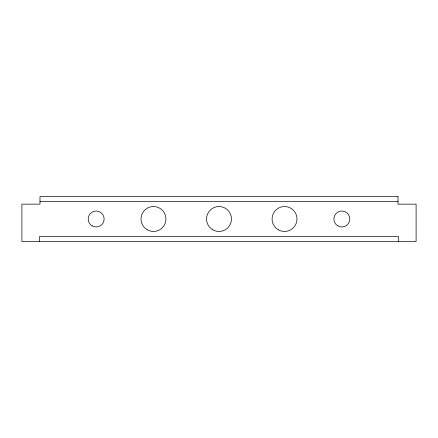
<?xml version="1.0" encoding="UTF-8"?>
<svg xmlns="http://www.w3.org/2000/svg" width="438" height="438" viewBox="0 0 438 438"><rect width="100%" height="100%" fill="white"/><g stroke="black" fill="none" stroke-linecap="round" stroke-linejoin="round"><path stroke-width="0.66" d="M39.989 201.507L398.011 201.507M398.41 241.475L398.41 236.493L39.59 236.493L39.59 241.475M398.011 196.525L39.989 196.525L39.989 204.146L21.9 204.146L21.9 241.475L416.1 241.475L416.1 204.146L398.011 204.146L398.011 196.525M92.166 225.904A7.972 7.972 0 0 0 104.129 219A7.972 7.972 0 0 0 92.166 212.096A7.972 7.972 0 0 0 92.166 225.904M337.857 225.904A7.972 7.972 0 0 0 349.82 219A7.972 7.972 0 0 0 337.857 212.096A7.972 7.972 0 0 0 337.857 225.904M212.769 229.791A12.461 12.461 0 0 0 231.461 219A12.461 12.461 0 0 0 212.769 208.209A12.461 12.461 0 0 0 212.769 229.791M147.239 229.791A12.461 12.461 0 0 0 165.925 219A12.461 12.461 0 0 0 147.239 208.209A12.461 12.461 0 0 0 147.239 229.791M278.305 229.791A12.461 12.461 0 0 0 296.991 219A12.461 12.461 0 0 0 278.305 208.209A12.461 12.461 0 0 0 278.305 229.791"/></g></svg>
